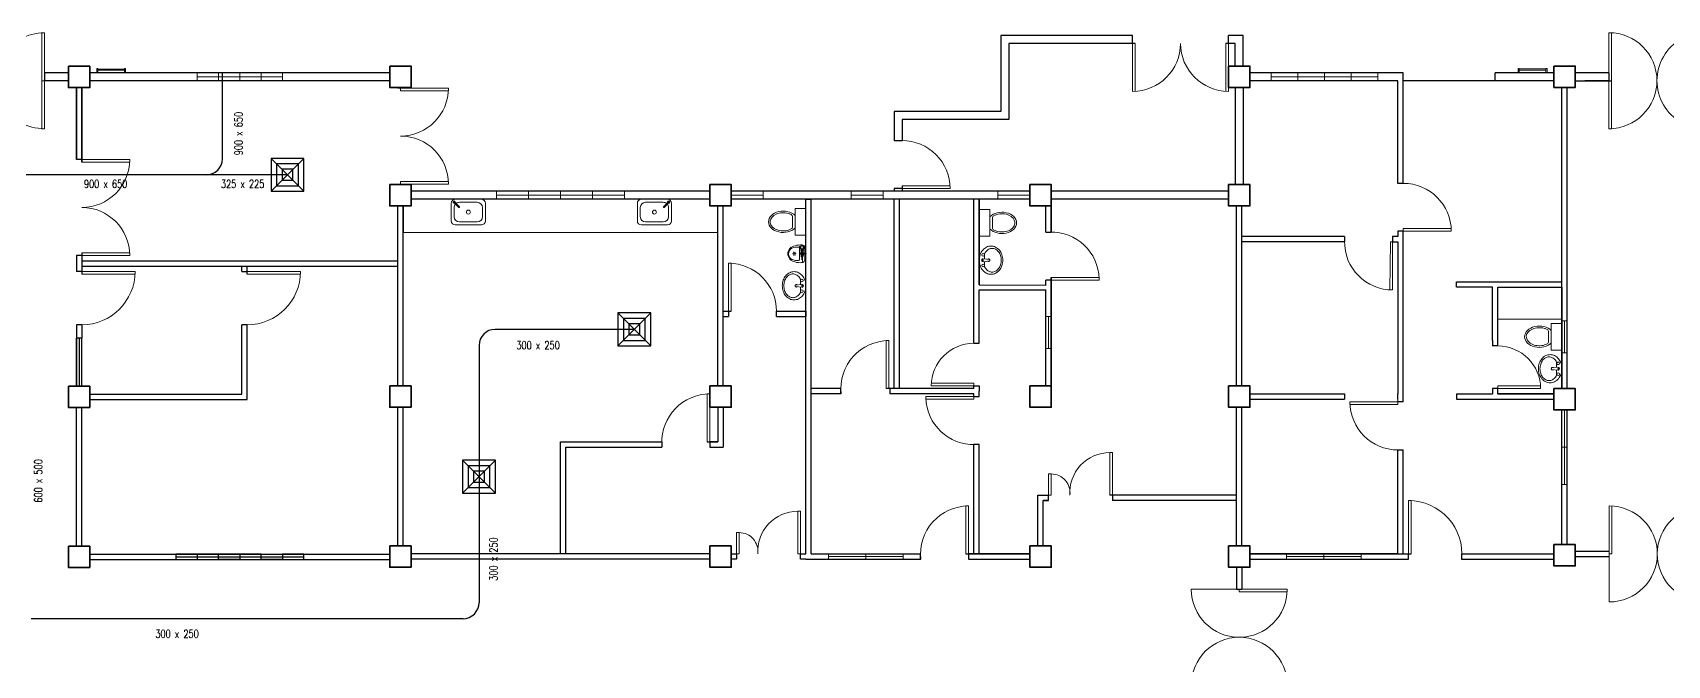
# Model space of a CAD drawing. Header units: millimetres. Extents: x 63005 to 126950, y 36019 to 74749.
# Drawn here: x 63200.86 to 63231.51, y 36346.35 to 36358.21 of the extents above; entities that cross this region are included whole.
import ezdxf

# ---------------------------------------------------------------- set-up
doc = ezdxf.new("R2010")
doc.units = ezdxf.units.MM
doc.header["$LTSCALE"] = 0.04
for name, color, linetype in [('ahu line', 150, 'Continuous'), ('diffuser', 7, 'Continuous'), ('ducting label', 7, 'Continuous')]:
    doc.layers.add(name, color=color, linetype=linetype)
doc.styles.add('Arch-Dim', font='simplex.shx', dxfattribs={"width": 0.75})

# ---------------------------------------------------------------- blocks, each defined once
blk = doc.blocks.new('AC-S-12')
at = {"layer": 'diffuser', "color": 30}
for p, q in [((-0.15, 0.15), (0.15, -0.15)), ((0.15, 0.15), (-0.15, -0.15)), ((-0.15, 0.15), (-0.15, -0.15)), ((0.15, 0.15), (-0.15, 0.15)), ((0.15, -0.15), (0.15, 0.15)), ((-0.1, 0.1), (-0.1, -0.1)), ((0.1, 0.1), (-0.1, 0.1)), ((-0.05, 0.05), (-0.05, -0.05)), ((0.05, 0.05), (-0.05, 0.05)), ((0.05, -0.05), (0.05, 0.05)), ((0.1, -0.1), (0.1, 0.1)), ((-0.1, -0.1), (0.1, -0.1)), ((-0.05, -0.05), (0.05, -0.05)), ((-0.15, -0.15), (0.15, -0.15))]:
    blk.add_line(p, q, dxfattribs=at)
for points in [[(-0.358, 0.358, 0, 0.0447, 0), (-0.295, 0.295, 0, 0, 0), (-0.15, 0.15, 0, 0, 0)], [(0.358, 0.358, 0, 0.0447, 0), (0.295, 0.295, 0, 0, 0), (0.15, 0.15, 0, 0, 0)], [(-0.358, -0.358, 0, 0.0447, 0), (-0.295, -0.295, 0, 0, 0), (-0.15, -0.15, 0, 0, 0)], [(0.358, -0.358, 0, 0.0447, 0), (0.295, -0.295, 0, 0, 0), (0.15, -0.15, 0, 0, 0)]]:
    blk.add_lwpolyline(points, format="xyseb", dxfattribs=at)
blk = doc.blocks.new('fcu')
at = {"layer": 'diffuser', "xscale": 2.052644456280903, "yscale": 2.052644456280903, "zscale": 2.052644456280903}
blk.add_blockref('AC-S-12', (0, 0), dxfattribs=at)

msp = doc.modelspace()

# ---------------------------------------------------------------- linework, layer by layer
at = {"color": 8, "lineweight": 13}
for p, q in [((63201.08, 36358.213), (63201.03, 36358.213)), ((63201.03, 36358.213), (63201.03, 36357.313)), ((63201.08, 36357.313), (63201.08, 36358.213)), ((63221.48, 36357.114), (63221.48, 36358.014)), ((63221.48, 36358.014), (63221.53, 36358.014)), ((63221.53, 36358.014), (63221.53, 36357.114)), ((63223.23, 36357.114), (63223.23, 36358.014)), ((63223.23, 36358.014), (63223.28, 36358.014)), ((63223.28, 36358.014), (63223.28, 36357.114)), ((63230.411, 36357.314), (63230.411, 36358.214)), ((63230.411, 36358.214), (63230.461, 36358.214)), ((63230.461, 36358.214), (63230.461, 36357.314)), ((63201.08, 36357.363), (63201.08, 36357.263)), ((63201.03, 36356.413), (63201.03, 36357.313)), ((63201.03, 36357.313), (63201.08, 36357.313)), ((63201.03, 36357.313), (63201.08, 36357.313)), ((63201.08, 36357.313), (63201.08, 36356.413)), ((63201.08, 36357.263), (63201.08, 36356.413)), ((63207.705, 36357.188), (63207.705, 36357.176)), ((63207.705, 36357.176), (63207.755, 36357.176)), ((63207.755, 36357.176), (63208.655, 36357.176)), ((63207.755, 36357.126), (63207.755, 36357.176)), ((63208.655, 36357.126), (63207.755, 36357.126)), ((63207.805, 36357.176), (63207.805, 36357.188)), ((63208.655, 36357.176), (63208.655, 36357.126)), ((63230.411, 36357.314), (63230.411, 36356.414)), ((63230.411, 36357.314), (63230.461, 36357.314)), ((63230.461, 36357.314), (63230.411, 36357.314)), ((63230.411, 36357.264), (63230.411, 36356.414)), ((63230.461, 36356.414), (63230.461, 36357.314)), ((63201.08, 36356.413), (63201.03, 36356.413)), ((63230.411, 36356.414), (63230.461, 36356.414)), ((63201.78, 36355.836), (63202.68, 36355.836)), ((63202.68, 36355.836), (63202.68, 36355.786)), ((63202.68, 36355.786), (63201.78, 36355.786)), ((63207.705, 36355.364), (63207.705, 36355.376)), ((63207.705, 36355.376), (63207.755, 36355.376)), ((63208.655, 36355.426), (63207.755, 36355.426)), ((63207.755, 36355.376), (63207.755, 36355.426)), ((63207.755, 36355.376), (63208.655, 36355.376)), ((63207.805, 36355.364), (63207.805, 36355.376)), ((63208.655, 36355.376), (63208.655, 36355.426)), ((63218.06, 36355.339), (63217.16, 36355.339)), ((63217.16, 36355.289), (63218.06, 36355.289)), ((63226.305, 36353.389), (63226.315, 36354.289)), ((63226.315, 36354.289), (63226.355, 36354.289)), ((63226.355, 36354.289), (63226.355, 36353.389)), ((63227.455, 36354.539), (63226.555, 36354.539)), ((63226.555, 36354.539), (63226.555, 36354.489)), ((63226.555, 36354.489), (63227.455, 36354.489)), ((63227.455, 36354.489), (63227.455, 36354.539)), ((63202.68, 36354.086), (63201.78, 36354.086)), ((63201.78, 36354.036), (63202.68, 36354.036)), ((63202.68, 36354.036), (63202.68, 36354.086)), ((63201.78, 36353.736), (63202.78, 36353.736)), ((63202.78, 36353.686), (63201.78, 36353.686)), ((63202.78, 36353.736), (63202.78, 36353.686)), ((63204.88, 36353.736), (63205.88, 36353.736)), ((63205.88, 36353.686), (63204.88, 36353.686)), ((63213.905, 36352.989), (63213.905, 36353.889)), ((63213.905, 36353.889), (63213.955, 36353.889)), ((63213.955, 36353.889), (63213.955, 36352.989)), ((63220.855, 36353.626), (63219.955, 36353.626)), ((63219.955, 36353.576), (63220.855, 36353.576)), ((63220.855, 36353.576), (63220.855, 36353.626)), ((63226.355, 36353.389), (63226.305, 36353.389)), ((63216.91, 36352.439), (63216.86, 36352.439)), ((63216.86, 36352.439), (63216.86, 36351.539)), ((63216.91, 36351.539), (63216.91, 36352.439)), ((63216.96, 36351.539), (63216.86, 36351.539)), ((63217.705, 36351.639), (63218.505, 36351.639)), ((63218.505, 36351.589), (63217.705, 36351.589)), ((63218.505, 36351.589), (63218.505, 36351.639)), ((63228.33, 36351.539), (63228.33, 36351.589)), ((63229.13, 36351.589), (63228.33, 36351.589)), ((63228.33, 36351.539), (63229.13, 36351.539)), ((63229.13, 36351.539), (63229.13, 36351.589)), ((63213.555, 36351.439), (63213.505, 36351.439)), ((63213.505, 36351.439), (63213.505, 36350.539)), ((63213.555, 36350.539), (63213.555, 36351.439)), ((63218.505, 36351.389), (63217.605, 36351.389)), ((63217.605, 36351.389), (63217.606, 36351.339)), ((63217.605, 36351.339), (63218.505, 36351.339)), ((63218.505, 36351.339), (63218.505, 36351.389)), ((63226.455, 36351.289), (63225.555, 36351.289)), ((63225.555, 36351.289), (63225.555, 36351.239)), ((63225.555, 36351.239), (63226.455, 36351.239)), ((63226.455, 36351.239), (63226.455, 36351.339)), ((63226.455, 36351.289), (63226.455, 36351.239)), ((63226.655, 36349.439), (63226.705, 36349.439)), ((63226.655, 36348.439), (63226.655, 36349.439)), ((63226.705, 36349.439), (63226.705, 36348.439)), ((63218.405, 36349.339), (63218.355, 36349.339)), ((63218.355, 36349.339), (63218.355, 36348.439)), ((63218.405, 36348.439), (63218.405, 36349.339)), ((63230.418, 36348.439), (63230.418, 36349.339)), ((63230.468, 36349.339), (63230.468, 36348.439)), ((63230.418, 36348.389), (63230.418, 36348.489)), ((63230.468, 36348.439), (63230.418, 36348.439)), ((63230.418, 36348.439), (63230.418, 36347.539)), ((63223.48, 36347.777), (63222.58, 36347.777)), ((63223.48, 36347.777), (63224.38, 36347.777)), ((63223.48, 36347.727), (63223.48, 36347.777)), ((63224.38, 36347.727), (63223.48, 36347.727)), ((63224.38, 36347.777), (63224.38, 36347.727))]:
    msp.add_line(p, q, dxfattribs=at)
at = {"color": 8, "lineweight": 25}
for p, q in [((63221.48, 36358.164), (63219.01, 36358.164)), ((63219.01, 36358.164), (63219.01, 36356.739)), ((63221.53, 36358.014), (63219.16, 36358.014)), ((63219.16, 36358.014), (63219.16, 36356.589)), ((63221.48, 36358.014), (63221.48, 36358.164)), ((63223.405, 36358.014), (63223.23, 36358.014)), ((63223.555, 36358.164), (63223.28, 36358.164)), ((63223.28, 36358.014), (63223.28, 36358.164)), ((63223.405, 36358.014), (63223.305, 36358.014)), ((63223.405, 36357.589), (63223.405, 36358.014)), ((63223.555, 36357.589), (63223.555, 36358.164)), ((63201.53, 36357.463), (63201.08, 36357.463)), ((63201.53, 36357.463), (63201.08, 36357.463)), ((63201.08, 36357.463), (63201.08, 36357.313)), ((63207.555, 36357.463), (63201.93, 36357.463)), ((63226.555, 36357.464), (63223.68, 36357.464)), ((63226.555, 36357.314), (63226.555, 36357.464)), ((63229.38, 36357.464), (63228.28, 36357.464)), ((63228.28, 36357.314), (63228.28, 36357.464)), ((63230.411, 36357.464), (63229.78, 36357.464)), ((63230.411, 36357.464), (63229.961, 36357.464)), ((63230.411, 36357.464), (63230.411, 36357.314)), ((63201.53, 36357.313), (63201.08, 36357.313)), ((63201.68, 36355.836), (63201.68, 36357.186)), ((63201.68, 36357.186), (63201.68, 36355.836)), ((63201.78, 36355.786), (63201.78, 36357.186)), ((63201.78, 36357.186), (63201.78, 36355.786)), ((63207.555, 36357.313), (63201.93, 36357.313)), ((63223.405, 36357.189), (63223.405, 36355.364)), ((63223.555, 36357.189), (63223.555, 36355.364)), ((63226.455, 36357.314), (63223.68, 36357.314)), ((63226.455, 36355.389), (63226.455, 36357.314)), ((63226.555, 36355.389), (63226.555, 36357.314)), ((63229.38, 36357.314), (63228.28, 36357.314)), ((63229.53, 36351.539), (63229.53, 36357.189)), ((63229.63, 36351.539), (63229.63, 36357.189)), ((63229.78, 36357.314), (63230.461, 36357.314)), ((63230.411, 36357.314), (63229.961, 36357.314)), ((63223.555, 36356.976), (63223.555, 36355.576)), ((63219.01, 36356.739), (63217.01, 36356.739)), ((63217.01, 36356.739), (63217.01, 36356.189)), ((63219.16, 36356.589), (63217.16, 36356.589)), ((63217.16, 36356.589), (63217.16, 36356.189)), ((63217.16, 36356.589), (63217.16, 36356.189)), ((63217.16, 36356.189), (63217.01, 36356.189)), ((63201.78, 36355.836), (63201.68, 36355.836)), ((63213.555, 36355.239), (63207.955, 36355.239)), ((63219.555, 36355.239), (63213.955, 36355.239)), ((63217.01, 36355.289), (63217.01, 36355.239)), ((63217.16, 36355.289), (63217.01, 36355.289)), ((63217.16, 36355.339), (63217.16, 36355.239)), ((63223.28, 36355.239), (63219.955, 36355.239)), ((63207.705, 36351.589), (63207.705, 36354.964)), ((63207.705, 36354.436), (63207.705, 36354.964)), ((63207.805, 36351.589), (63207.805, 36354.964)), ((63207.805, 36354.964), (63207.805, 36354.464)), ((63213.555, 36355.089), (63207.955, 36355.089)), ((63213.705, 36351.589), (63213.705, 36354.964)), ((63213.805, 36351.589), (63213.805, 36354.964)), ((63219.555, 36355.089), (63213.955, 36355.089)), ((63215.355, 36348.439), (63215.355, 36355.089)), ((63215.455, 36348.439), (63215.455, 36355.089)), ((63217.01, 36351.539), (63217.01, 36355.089)), ((63217.11, 36351.539), (63217.11, 36355.089)), ((63218.505, 36352.389), (63218.505, 36355.089)), ((63218.605, 36353.488), (63218.605, 36355.089)), ((63218.605, 36355.089), (63218.605, 36353.489)), ((63219.855, 36354.476), (63219.855, 36354.964)), ((63223.28, 36355.089), (63219.955, 36355.089)), ((63219.955, 36354.476), (63219.955, 36354.964)), ((63219.955, 36354.964), (63219.955, 36354.476)), ((63223.28, 36355.089), (63221.305, 36355.089)), ((63223.43, 36351.589), (63223.43, 36354.964)), ((63223.53, 36351.589), (63223.53, 36354.964)), ((63219.855, 36354.476), (63219.955, 36354.476)), ((63225.455, 36354.389), (63223.53, 36354.389)), ((63225.455, 36354.289), (63223.53, 36354.289)), ((63225.455, 36354.389), (63225.455, 36354.289)), ((63226.455, 36354.389), (63226.355, 36354.389)), ((63226.355, 36354.389), (63226.355, 36354.289)), ((63226.355, 36354.289), (63226.455, 36354.289)), ((63226.555, 36354.489), (63226.455, 36354.489)), ((63226.455, 36354.489), (63226.455, 36354.389)), ((63226.455, 36354.489), (63226.455, 36354.389)), ((63226.455, 36354.289), (63226.455, 36351.439)), ((63226.555, 36351.289), (63226.555, 36354.489)), ((63201.68, 36354.036), (63201.68, 36353.736)), ((63201.78, 36354.036), (63201.68, 36354.036)), ((63201.78, 36354.086), (63201.78, 36353.686)), ((63201.78, 36353.736), (63201.68, 36353.736)), ((63201.78, 36353.936), (63207.705, 36353.936)), ((63201.78, 36353.836), (63207.705, 36353.836)), ((63204.78, 36353.736), (63204.78, 36353.836)), ((63204.78, 36353.736), (63204.88, 36353.736)), ((63204.88, 36353.686), (63204.88, 36353.836)), ((63218.605, 36353.488), (63219.855, 36353.477)), ((63218.605, 36352.389), (63218.605, 36353.389)), ((63218.605, 36353.389), (63219.855, 36353.389)), ((63219.855, 36353.476), (63219.855, 36353.576)), ((63219.955, 36353.576), (63219.855, 36353.576)), ((63219.855, 36351.589), (63219.855, 36353.389)), ((63219.955, 36351.589), (63219.955, 36353.626)), ((63219.955, 36353.626), (63219.955, 36351.589)), ((63219.955, 36353.476), (63219.955, 36353.576)), ((63219.955, 36351.589), (63219.955, 36353.389)), ((63219.955, 36353.389), (63219.955, 36352.889)), ((63227.555, 36353.439), (63227.555, 36353.539)), ((63227.555, 36353.539), (63229.53, 36353.539)), ((63228.23, 36353.439), (63227.555, 36353.439)), ((63228.23, 36352.439), (63228.23, 36353.439)), ((63228.33, 36353.439), (63229.53, 36353.439)), ((63228.33, 36352.439), (63228.33, 36353.439)), ((63229.53, 36353.439), (63229.53, 36351.539)), ((63213.805, 36352.989), (63213.955, 36352.989)), ((63213.805, 36352.889), (63213.905, 36352.889)), ((63213.905, 36352.989), (63213.905, 36352.889)), ((63214.805, 36352.989), (63215.355, 36352.989)), ((63214.805, 36352.889), (63214.805, 36352.989)), ((63214.805, 36352.889), (63215.355, 36352.889)), ((63201.68, 36352.736), (63201.68, 36352.487)), ((63201.78, 36352.736), (63201.68, 36352.736)), ((63201.78, 36352.736), (63201.78, 36352.487)), ((63204.88, 36352.736), (63204.78, 36352.736)), ((63204.78, 36351.437), (63204.78, 36352.736)), ((63204.88, 36351.337), (63204.88, 36352.736)), ((63228.23, 36352.439), (63228.23, 36352.339)), ((63228.33, 36352.339), (63228.23, 36352.339)), ((63228.33, 36352.339), (63228.33, 36352.439)), ((63216.01, 36351.539), (63215.455, 36351.539)), ((63216.01, 36351.439), (63216.01, 36351.539)), ((63218.505, 36351.539), (63216.88, 36351.539)), ((63216.93, 36351.539), (63216.93, 36351.439)), ((63218.505, 36351.589), (63218.605, 36351.589)), ((63218.505, 36351.539), (63218.505, 36351.589)), ((63218.605, 36351.589), (63218.605, 36351.489)), ((63228.33, 36351.539), (63228.23, 36351.539)), ((63228.23, 36351.539), (63228.23, 36351.439)), ((63228.33, 36351.439), (63228.33, 36351.539)), ((63201.93, 36351.437), (63204.78, 36351.437)), ((63201.93, 36351.337), (63204.78, 36351.337)), ((63216.01, 36351.439), (63215.455, 36351.439)), ((63215.836, 36351.439), (63215.83, 36351.439)), ((63218.505, 36351.439), (63216.93, 36351.439)), ((63218.505, 36351.389), (63218.505, 36351.439)), ((63218.505, 36351.389), (63218.605, 36351.389)), ((63218.605, 36351.389), (63218.605, 36351.489)), ((63223.68, 36351.439), (63225.455, 36351.439)), ((63223.68, 36351.339), (63225.455, 36351.339)), ((63223.68, 36351.339), (63225.455, 36351.339)), ((63225.455, 36351.439), (63225.455, 36351.339)), ((63226.455, 36351.339), (63226.455, 36351.439)), ((63226.555, 36351.289), (63226.455, 36351.289)), ((63227.555, 36351.439), (63228.23, 36351.439)), ((63227.555, 36351.439), (63227.555, 36351.339)), ((63227.555, 36351.339), (63229.38, 36351.339)), ((63228.33, 36351.439), (63229.38, 36351.439)), ((63229.38, 36351.439), (63228.33, 36351.439)), ((63201.68, 36348.587), (63201.68, 36351.187)), ((63201.78, 36348.587), (63201.78, 36351.187)), ((63207.705, 36348.589), (63207.705, 36351.189)), ((63207.805, 36348.589), (63207.805, 36351.189)), ((63213.705, 36351.189), (63213.705, 36350.539)), ((63213.805, 36351.189), (63213.805, 36350.439)), ((63223.43, 36348.589), (63223.43, 36351.189)), ((63223.53, 36348.589), (63223.53, 36351.189)), ((63229.53, 36348.614), (63229.53, 36351.139)), ((63229.63, 36348.614), (63229.63, 36351.139)), ((63210.755, 36348.439), (63210.755, 36350.539)), ((63210.755, 36350.539), (63212.655, 36350.539)), ((63210.855, 36348.439), (63210.855, 36350.439)), ((63210.855, 36350.439), (63212.655, 36350.439)), ((63212.655, 36350.539), (63212.655, 36350.439)), ((63213.505, 36350.539), (63213.705, 36350.539)), ((63213.705, 36350.539), (63213.555, 36350.539)), ((63213.555, 36350.539), (63213.555, 36350.439)), ((63213.555, 36350.439), (63213.705, 36350.439)), ((63213.705, 36350.439), (63213.805, 36350.439)), ((63218.505, 36348.439), (63218.505, 36350.489)), ((63218.605, 36350.489), (63218.505, 36350.489)), ((63218.605, 36348.439), (63218.605, 36350.489)), ((63226.455, 36348.439), (63226.455, 36350.389)), ((63226.455, 36350.389), (63226.555, 36350.389)), ((63226.555, 36348.439), (63226.555, 36350.389)), ((63219.705, 36348.589), (63219.705, 36349.539)), ((63219.705, 36349.539), (63219.905, 36349.539)), ((63219.905, 36349.439), (63219.805, 36349.439)), ((63219.805, 36348.589), (63219.805, 36349.439)), ((63219.805, 36349.439), (63219.905, 36349.439)), ((63219.905, 36349.439), (63219.905, 36349.539)), ((63223.43, 36349.539), (63221.055, 36349.539)), ((63221.105, 36349.539), (63221.105, 36349.439)), ((63223.43, 36349.439), (63221.105, 36349.439)), ((63229.78, 36348.489), (63230.418, 36348.489)), ((63201.93, 36348.437), (63207.555, 36348.437)), ((63201.93, 36348.337), (63207.555, 36348.337)), ((63213.555, 36348.439), (63207.955, 36348.439)), ((63213.555, 36348.339), (63207.955, 36348.339)), ((63213.955, 36348.439), (63214.055, 36348.439)), ((63214.055, 36348.339), (63213.955, 36348.339)), ((63214.055, 36348.439), (63214.055, 36348.339)), ((63215.255, 36348.439), (63215.355, 36348.439)), ((63215.255, 36348.339), (63215.255, 36348.439)), ((63215.355, 36348.339), (63215.255, 36348.339)), ((63215.355, 36348.339), (63217.51, 36348.339)), ((63215.455, 36348.439), (63217.505, 36348.439)), ((63217.505, 36348.339), (63217.505, 36348.439)), ((63218.355, 36348.439), (63219.555, 36348.439)), ((63218.505, 36348.439), (63218.405, 36348.439)), ((63218.405, 36348.439), (63218.405, 36348.339)), ((63218.405, 36348.339), (63219.555, 36348.339)), ((63219.555, 36348.439), (63218.455, 36348.439)), ((63223.43, 36348.189), (63223.43, 36347.777)), ((63223.53, 36348.189), (63223.53, 36347.777)), ((63223.68, 36348.439), (63226.705, 36348.439)), ((63226.455, 36348.439), (63223.68, 36348.439)), ((63223.68, 36348.339), (63226.655, 36348.339)), ((63223.68, 36348.339), (63226.655, 36348.339)), ((63226.655, 36348.339), (63226.655, 36348.439)), ((63227.65, 36348.339), (63229.38, 36348.339)), ((63227.655, 36348.439), (63229.38, 36348.439)), ((63227.655, 36348.339), (63227.655, 36348.439)), ((63229.78, 36348.389), (63230.418, 36348.389)), ((63223.43, 36347.777), (63223.53, 36347.777))]:
    msp.add_line(p, q, dxfattribs=at)
at = {"color": 8, "lineweight": 9}
for p, q in [((63202.08, 36357.541), (63202.06, 36357.541)), ((63202.06, 36357.541), (63202.06, 36357.461)), ((63202.08, 36357.461), (63202.08, 36357.541)), ((63202.33, 36357.531), (63202.08, 36357.531)), ((63202.33, 36357.511), (63202.08, 36357.511)), ((63202.33, 36357.531), (63202.58, 36357.531)), ((63202.33, 36357.511), (63202.58, 36357.511)), ((63202.58, 36357.461), (63202.58, 36357.541)), ((63202.58, 36357.541), (63202.6, 36357.541)), ((63202.6, 36357.541), (63202.6, 36357.461)), ((63204.743, 36357.463), (63203.943, 36357.463)), ((63203.943, 36357.463), (63203.943, 36357.313)), ((63205.543, 36357.388), (63203.943, 36357.388)), ((63204.343, 36357.463), (63204.343, 36357.313)), ((63204.743, 36357.463), (63205.543, 36357.463)), ((63204.743, 36357.463), (63204.743, 36357.313)), ((63205.143, 36357.463), (63205.143, 36357.313)), ((63205.543, 36357.463), (63205.543, 36357.313)), ((63224.08, 36357.464), (63224.08, 36357.314)), ((63224.08, 36357.389), (63226.08, 36357.389)), ((63224.58, 36357.314), (63224.58, 36357.464)), ((63225.08, 36357.314), (63225.08, 36357.464)), ((63225.58, 36357.314), (63225.58, 36357.464)), ((63226.08, 36357.314), (63226.08, 36357.464)), ((63228.73, 36357.544), (63228.71, 36357.544)), ((63228.71, 36357.544), (63228.71, 36357.464)), ((63228.73, 36357.464), (63228.73, 36357.544)), ((63228.98, 36357.534), (63228.73, 36357.534)), ((63228.98, 36357.514), (63228.73, 36357.514)), ((63228.98, 36357.534), (63229.23, 36357.534)), ((63228.98, 36357.514), (63229.23, 36357.514)), ((63229.23, 36357.464), (63229.23, 36357.544)), ((63229.23, 36357.544), (63229.25, 36357.544)), ((63229.25, 36357.544), (63229.25, 36357.464)), ((63224.08, 36357.314), (63226.08, 36357.314)), ((63224.08, 36357.314), (63225.08, 36357.314)), ((63225.08, 36357.314), (63226.08, 36357.314)), ((63210.755, 36355.239), (63209.555, 36355.239)), ((63209.555, 36355.239), (63209.555, 36355.089)), ((63210.155, 36355.239), (63210.155, 36355.089)), ((63210.755, 36355.239), (63211.955, 36355.239)), ((63210.755, 36355.239), (63210.755, 36355.089)), ((63211.355, 36355.239), (63211.355, 36355.089)), ((63211.955, 36355.239), (63211.955, 36355.089)), ((63213.955, 36355.239), (63214.555, 36355.239)), ((63214.555, 36355.239), (63214.555, 36355.089)), ((63216.205, 36355.089), (63216.205, 36355.239)), ((63216.805, 36355.239), (63216.805, 36355.089)), ((63219.555, 36355.239), (63218.955, 36355.239)), ((63218.955, 36355.239), (63218.955, 36355.089)), ((63209.555, 36355.164), (63211.955, 36355.164)), ((63214.555, 36355.164), (63213.955, 36355.164)), ((63215.355, 36354.918), (63215.155, 36354.918)), ((63215.155, 36354.918), (63215.155, 36354.418)), ((63215.355, 36354.418), (63215.355, 36354.918)), ((63216.805, 36355.164), (63216.205, 36355.164)), ((63216.805, 36355.089), (63216.205, 36355.089)), ((63218.955, 36355.164), (63219.555, 36355.164)), ((63215.105, 36354.758), (63215.105, 36354.577)), ((63218.605, 36354.898), (63218.805, 36354.898)), ((63218.605, 36354.398), (63218.605, 36354.898)), ((63218.805, 36354.898), (63218.805, 36354.398)), ((63218.855, 36354.739), (63218.855, 36354.558)), ((63207.805, 36354.464), (63213.705, 36354.464)), ((63215.155, 36354.418), (63215.355, 36354.418)), ((63218.805, 36354.398), (63218.605, 36354.398)), ((63215.243, 36354.204), (63215.241, 36354.204)), ((63215.243, 36354.173), (63215.241, 36354.173)), ((63215.243, 36354.171), (63215.243, 36354.207)), ((63215.251, 36354.204), (63215.243, 36354.204)), ((63215.251, 36354.195), (63215.243, 36354.195)), ((63215.251, 36354.183), (63215.243, 36354.183)), ((63215.251, 36354.174), (63215.243, 36354.174)), ((63215.26, 36354.21), (63215.246, 36354.21)), ((63215.26, 36354.168), (63215.246, 36354.168)), ((63215.251, 36354.204), (63215.251, 36354.21)), ((63215.251, 36354.183), (63215.251, 36354.195)), ((63215.251, 36354.168), (63215.251, 36354.174)), ((63215.26, 36354.168), (63215.26, 36354.21)), ((63215.26, 36354.146), (63215.26, 36354.134)), ((63215.26, 36354.078), (63215.26, 36354.057)), ((63215.264, 36354.162), (63215.264, 36354.212)), ((63215.265, 36354.161), (63215.264, 36354.162)), ((63215.282, 36354.095), (63215.264, 36354.084)), ((63215.264, 36354.051), (63215.282, 36354.04)), ((63215.265, 36354.161), (63215.305, 36354.161)), ((63215.265, 36354.161), (63215.265, 36354.147)), ((63215.306, 36354.119), (63215.265, 36354.119)), ((63215.265, 36354.119), (63215.265, 36354.086)), ((63215.306, 36354.116), (63215.265, 36354.116)), ((63215.305, 36354.147), (63215.266, 36354.147)), ((63215.305, 36354.132), (63215.266, 36354.132)), ((63215.267, 36354.036), (63215.267, 36354.025)), ((63215.268, 36354.132), (63215.268, 36354.119)), ((63215.269, 36354.045), (63215.269, 36354.043)), ((63215.27, 36354.043), (63215.27, 36354.04)), ((63215.272, 36354.039), (63215.27, 36354.04)), ((63215.27, 36354.023), (63215.27, 36354.013)), ((63215.3, 36354.013), (63215.27, 36354.013)), ((63215.27, 36354.013), (63215.272, 36354.009)), ((63215.271, 36354.146), (63215.271, 36354.134)), ((63215.274, 36354.146), (63215.271, 36354.146)), ((63215.274, 36354.134), (63215.271, 36354.134)), ((63215.3, 36354.037), (63215.271, 36354.037)), ((63215.3, 36354.023), (63215.271, 36354.023)), ((63215.299, 36354.009), (63215.272, 36354.009)), ((63215.274, 36354.146), (63215.274, 36354.134)), ((63215.275, 36354.036), (63215.275, 36354.025)), ((63215.277, 36354.036), (63215.275, 36354.036)), ((63215.277, 36354.025), (63215.275, 36354.025)), ((63215.277, 36354.036), (63215.277, 36354.025)), ((63215.28, 36354.005), (63215.277, 36353.956)), ((63215.29, 36354.005), (63215.28, 36354.005)), ((63215.307, 36354.084), (63215.289, 36354.095)), ((63215.289, 36354.04), (63215.307, 36354.051)), ((63215.29, 36354.005), (63215.293, 36353.956)), ((63215.294, 36354.036), (63215.294, 36354.025)), ((63215.296, 36354.036), (63215.294, 36354.036)), ((63215.296, 36354.025), (63215.294, 36354.025)), ((63215.294, 36354.009), (63215.294, 36353.936)), ((63215.296, 36354.146), (63215.296, 36354.134)), ((63215.299, 36354.146), (63215.296, 36354.146)), ((63215.299, 36354.134), (63215.296, 36354.134)), ((63215.296, 36354.036), (63215.296, 36354.025)), ((63215.299, 36354.146), (63215.299, 36354.134)), ((63215.3, 36354.04), (63215.299, 36354.04)), ((63215.299, 36354.009), (63215.3, 36354.013)), ((63215.3, 36354.043), (63215.3, 36354.04)), ((63215.3, 36354.023), (63215.3, 36354.013)), ((63215.301, 36354.045), (63215.301, 36354.043)), ((63215.302, 36354.132), (63215.302, 36354.119)), ((63215.304, 36354.036), (63215.304, 36354.025)), ((63215.305, 36354.161), (63215.306, 36354.162)), ((63215.305, 36354.161), (63215.305, 36354.147)), ((63215.306, 36354.162), (63215.306, 36354.212)), ((63215.306, 36354.119), (63215.306, 36354.086)), ((63215.325, 36354.21), (63215.308, 36354.21)), ((63215.325, 36354.168), (63215.308, 36354.168)), ((63215.31, 36354.146), (63215.31, 36354.134)), ((63215.311, 36354.057), (63215.311, 36354.078)), ((63215.315, 36354.201), (63215.315, 36354.21)), ((63215.325, 36354.201), (63215.315, 36354.201)), ((63215.315, 36354.179), (63215.315, 36354.199)), ((63215.325, 36354.199), (63215.315, 36354.199)), ((63215.325, 36354.179), (63215.315, 36354.179)), ((63215.315, 36354.168), (63215.315, 36354.177)), ((63215.325, 36354.177), (63215.315, 36354.177)), ((63215.325, 36354.199), (63215.325, 36354.201)), ((63215.325, 36354.177), (63215.325, 36354.179)), ((63215.327, 36354.172), (63215.327, 36354.205)), ((63215.34, 36354.204), (63215.327, 36354.204)), ((63215.34, 36354.173), (63215.327, 36354.173)), ((63215.351, 36354.224), (63215.343, 36354.222)), ((63215.351, 36354.154), (63215.343, 36354.156)), ((63215.351, 36354.154), (63215.351, 36354.224)), ((63215.355, 36354.224), (63215.351, 36354.224)), ((63215.355, 36354.154), (63215.351, 36354.154)), ((63215.355, 36354.154), (63215.355, 36354.224)), ((63218.707, 36353.972), (63218.707, 36354.075)), ((63218.803, 36353.962), (63218.681, 36353.976)), ((63218.803, 36353.933), (63218.681, 36353.92)), ((63215.158, 36353.482), (63215.279, 36353.495)), ((63215.158, 36353.453), (63215.279, 36353.44)), ((63215.253, 36353.492), (63215.253, 36353.594)), ((63219.955, 36352.889), (63219.855, 36352.889)), ((63219.855, 36352.889), (63219.855, 36352.289)), ((63219.905, 36352.889), (63219.905, 36352.289)), ((63229.53, 36352.839), (63228.33, 36352.839)), ((63229.53, 36352.763), (63229.33, 36352.763)), ((63229.33, 36352.763), (63229.33, 36352.263)), ((63229.53, 36352.513), (63229.53, 36352.813)), ((63229.53, 36352.813), (63229.63, 36352.813)), ((63229.53, 36352.263), (63229.53, 36352.763)), ((63229.58, 36352.813), (63229.58, 36352.213)), ((63229.63, 36352.813), (63229.63, 36352.213)), ((63229.28, 36352.603), (63229.28, 36352.422)), ((63219.855, 36352.289), (63219.955, 36352.289)), ((63229.33, 36352.263), (63229.53, 36352.263)), ((63229.63, 36352.213), (63229.53, 36352.213)), ((63229.333, 36351.927), (63229.454, 36351.941)), ((63229.333, 36351.898), (63229.454, 36351.885)), ((63229.53, 36350.439), (63229.53, 36351.139)), ((63229.53, 36351.139), (63229.63, 36351.139)), ((63229.58, 36351.139), (63229.58, 36349.739)), ((63229.63, 36351.139), (63229.63, 36349.739)), ((63229.53, 36350.439), (63229.63, 36350.439)), ((63229.63, 36349.739), (63229.53, 36349.739)), ((63215.78, 36348.339), (63215.78, 36348.439)), ((63217.18, 36348.389), (63215.78, 36348.389)), ((63217.18, 36348.339), (63215.78, 36348.339)), ((63216.48, 36348.439), (63217.18, 36348.439)), ((63216.48, 36348.439), (63216.48, 36348.339)), ((63217.18, 36348.439), (63217.18, 36348.339)), ((63224.368, 36348.339), (63224.368, 36348.439)), ((63225.768, 36348.389), (63224.368, 36348.389)), ((63225.768, 36348.339), (63224.368, 36348.339)), ((63225.068, 36348.439), (63225.768, 36348.439)), ((63225.068, 36348.439), (63225.068, 36348.339)), ((63225.768, 36348.439), (63225.768, 36348.339))]:
    msp.add_line(p, q, dxfattribs=at)
at = {"color": 8, "lineweight": -2}
for p, q in [((63229.38, 36357.314), (63226.555, 36357.314)), ((63218.955, 36355.239), (63216.805, 36355.239)), ((63226.555, 36355.389), (63226.455, 36355.389)), ((63215.355, 36355.089), (63215.455, 36355.089)), ((63223.53, 36354.289), (63223.53, 36354.389)), ((63215.355, 36352.989), (63215.355, 36352.889)), ((63201.68, 36351.587), (63201.68, 36352.487)), ((63201.68, 36352.487), (63201.68, 36351.587)), ((63201.78, 36352.487), (63201.68, 36352.487)), ((63201.73, 36352.487), (63201.73, 36351.587)), ((63201.78, 36351.587), (63201.78, 36352.487)), ((63201.78, 36351.587), (63201.78, 36352.487)), ((63218.505, 36352.389), (63218.605, 36352.389)), ((63204.78, 36351.337), (63204.88, 36351.337)), ((63204.743, 36348.437), (63203.543, 36348.437)), ((63203.543, 36348.437), (63203.543, 36348.337)), ((63203.543, 36348.387), (63205.943, 36348.387)), ((63203.543, 36348.337), (63205.943, 36348.337)), ((63204.343, 36348.437), (63203.943, 36348.437)), ((63203.943, 36348.437), (63203.943, 36348.337)), ((63204.343, 36348.337), (63204.343, 36348.437)), ((63204.743, 36348.337), (63204.343, 36348.337)), ((63205.143, 36348.437), (63204.743, 36348.437)), ((63204.743, 36348.437), (63204.743, 36348.337)), ((63205.143, 36348.337), (63205.143, 36348.437)), ((63205.543, 36348.337), (63205.143, 36348.337)), ((63205.943, 36348.437), (63205.543, 36348.437)), ((63205.543, 36348.437), (63205.543, 36348.337)), ((63205.943, 36348.337), (63205.943, 36348.437)), ((63217.51, 36348.339), (63217.505, 36348.339))]:
    msp.add_line(p, q, dxfattribs=at)
at = {"color": 8}
msp.add_line((63217.16, 36355.339), (63217.16, 36355.239), dxfattribs=at)
at = {"color": 8, "lineweight": 9, "ltscale": 0.4}
for p, q in [((63208.708, 36355.014), (63208.708, 36354.684)), ((63208.755, 36355.03), (63208.847, 36354.938)), ((63208.763, 36354.934), (63208.763, 36354.764)), ((63208.768, 36355.042), (63208.859, 36354.951)), ((63209.273, 36355.089), (63208.783, 36355.089)), ((63209.193, 36355.034), (63208.863, 36355.034)), ((63209.293, 36354.764), (63209.293, 36354.934)), ((63209.348, 36354.684), (63209.348, 36355.014)), ((63212.196, 36354.684), (63212.196, 36355.014)), ((63212.251, 36354.764), (63212.251, 36354.934)), ((63212.271, 36355.089), (63212.761, 36355.089)), ((63212.351, 36355.034), (63212.681, 36355.034)), ((63212.777, 36355.042), (63212.685, 36354.951)), ((63212.789, 36355.03), (63212.698, 36354.938)), ((63212.781, 36354.934), (63212.781, 36354.764)), ((63212.836, 36355.014), (63212.836, 36354.684)), ((63208.783, 36354.609), (63209.273, 36354.609)), ((63208.863, 36354.664), (63209.193, 36354.664)), ((63212.761, 36354.609), (63212.271, 36354.609)), ((63212.681, 36354.664), (63212.351, 36354.664))]:
    msp.add_line(p, q, dxfattribs=at)
at = {"color": 8, "lineweight": 35}
for points in [[(63201.53, 36357.586), (63201.93, 36357.586), (63201.93, 36357.186), (63201.53, 36357.186)], [(63207.555, 36357.588), (63207.955, 36357.588), (63207.955, 36357.188), (63207.555, 36357.188)], [(63223.28, 36357.589), (63223.68, 36357.589), (63223.68, 36357.189), (63223.28, 36357.189)], [(63229.38, 36357.589), (63229.78, 36357.589), (63229.78, 36357.189), (63229.38, 36357.189)], [(63207.555, 36355.364), (63207.955, 36355.364), (63207.955, 36354.964), (63207.555, 36354.964)], [(63213.555, 36355.364), (63213.955, 36355.364), (63213.955, 36354.964), (63213.555, 36354.964)], [(63219.555, 36355.364), (63219.955, 36355.364), (63219.955, 36354.964), (63219.555, 36354.964)], [(63223.28, 36355.364), (63223.68, 36355.364), (63223.68, 36354.964), (63223.28, 36354.964)], [(63201.53, 36351.587), (63201.93, 36351.587), (63201.93, 36351.187), (63201.53, 36351.187)], [(63207.555, 36351.589), (63207.955, 36351.589), (63207.955, 36351.189), (63207.555, 36351.189)], [(63213.555, 36351.589), (63213.955, 36351.589), (63213.955, 36351.189), (63213.555, 36351.189)], [(63219.555, 36351.589), (63219.955, 36351.589), (63219.955, 36351.189), (63219.555, 36351.189)], [(63223.28, 36351.589), (63223.68, 36351.589), (63223.68, 36351.189), (63223.28, 36351.189)], [(63229.38, 36351.539), (63229.78, 36351.539), (63229.78, 36351.139), (63229.38, 36351.139)], [(63201.53, 36348.587), (63201.93, 36348.587), (63201.93, 36348.187), (63201.53, 36348.187)], [(63207.555, 36348.589), (63207.955, 36348.589), (63207.955, 36348.189), (63207.555, 36348.189)], [(63213.555, 36348.589), (63213.955, 36348.589), (63213.955, 36348.189), (63213.555, 36348.189)], [(63219.555, 36348.589), (63219.955, 36348.589), (63219.955, 36348.189), (63219.555, 36348.189)], [(63223.28, 36348.589), (63223.68, 36348.589), (63223.68, 36348.189), (63223.28, 36348.189)], [(63229.38, 36348.614), (63229.78, 36348.614), (63229.78, 36348.214), (63229.38, 36348.214)]]:
    msp.add_lwpolyline(points, close=True, dxfattribs=at)
at = {"color": 8, "lineweight": 9}
for points in [[(63203.943, 36357.463), (63205.543, 36357.463), (63205.543, 36357.313), (63203.943, 36357.313)], [(63224.08, 36357.464), (63226.08, 36357.464), (63226.08, 36357.314), (63224.08, 36357.314)], [(63209.555, 36355.239), (63211.955, 36355.239), (63211.955, 36355.089), (63209.555, 36355.089)], [(63213.955, 36355.239), (63214.555, 36355.239), (63214.555, 36355.089), (63213.955, 36355.089)], [(63216.205, 36355.239), (63216.805, 36355.239), (63216.805, 36355.089), (63216.205, 36355.089)], [(63218.955, 36355.239), (63219.555, 36355.239), (63219.555, 36355.089), (63218.955, 36355.089)], [(63218.955, 36355.239), (63219.555, 36355.239), (63219.555, 36355.089), (63218.955, 36355.089)], [(63219.855, 36352.889), (63219.955, 36352.889), (63219.955, 36352.289), (63219.855, 36352.289)], [(63229.53, 36352.813), (63229.63, 36352.813), (63229.63, 36352.213), (63229.53, 36352.213)], [(63229.53, 36351.139), (63229.63, 36351.139), (63229.63, 36349.739), (63229.53, 36349.739)], [(63203.543, 36348.437), (63205.943, 36348.437), (63205.943, 36348.337), (63203.543, 36348.337)], [(63215.78, 36348.439), (63217.18, 36348.439), (63217.18, 36348.389), (63215.78, 36348.389)], [(63224.368, 36348.439), (63225.768, 36348.439), (63225.768, 36348.339), (63224.368, 36348.339)]]:
    msp.add_lwpolyline(points, close=True, dxfattribs=at)
for points in [[(63215.338, 36353.964, -0.232594), (63215.314, 36353.913, -0.150533), (63215.287, 36353.902, -0.085973), (63215.148, 36353.915, -0.343308), (63215.015, 36354.068, -0.343308), (63215.148, 36354.22, -0.085973), (63215.287, 36354.233, -0.150533), (63215.314, 36354.222, -0.09464), (63215.33, 36354.204)], [(63215.338, 36354.173, -0.007835), (63215.338, 36354.171), (63215.338, 36353.964, -0.232594)], [(63218.847, 36354.17, -0.124838), (63218.91, 36354.155, -0.105788), (63218.968, 36354.105, -0.086697), (63219.004, 36354.036, -0.076776), (63219.017, 36353.948, -0.076776), (63219.004, 36353.86, -0.086697), (63218.968, 36353.791, -0.105788), (63218.91, 36353.741, -0.124838), (63218.847, 36353.725, -0.124838), (63218.785, 36353.741, -0.105788), (63218.727, 36353.791, -0.040067), (63218.707, 36353.821), (63218.707, 36353.924, -0.040067)], [(63215.113, 36353.69, 0.124838), (63215.051, 36353.674, 0.105788), (63214.993, 36353.625, 0.086697), (63214.957, 36353.555, 0.076776), (63214.943, 36353.468, 0.076776), (63214.957, 36353.38, 0.086697), (63214.993, 36353.31, 0.105788), (63215.051, 36353.261, 0.124838), (63215.113, 36353.245, 0.124838), (63215.176, 36353.261, 0.105788), (63215.234, 36353.31, 0.040067), (63215.253, 36353.341), (63215.253, 36353.443, 0.040067)], [(63229.288, 36351.69, -0.124838), (63229.226, 36351.706, -0.105788), (63229.168, 36351.755, -0.086697), (63229.132, 36351.825, -0.076776), (63229.118, 36351.913, -0.076776), (63229.132, 36352, -0.086697), (63229.168, 36352.07, -0.105788), (63229.226, 36352.119, -0.124838), (63229.288, 36352.135, -0.124838), (63229.351, 36352.119, -0.105788), (63229.409, 36352.07, -0.040067), (63229.428, 36352.039), (63229.428, 36351.937, -0.040067)], [(63229.428, 36351.888), (63229.428, 36351.786, -0.040067), (63229.409, 36351.755, -0.105788), (63229.351, 36351.706, -0.124838), (63229.288, 36351.69, -0.124838)]]:
    msp.add_lwpolyline(points, format="xyb", dxfattribs=at)
for points in [[(63215.092, 36354.173, -0.107696), (63215.22, 36354.194, -0.398633), (63215.234, 36354.179), (63215.234, 36354.068), (63215.234, 36353.956, -0.398633), (63215.22, 36353.941, -0.107696), (63215.092, 36353.962, -0.267529), (63215.028, 36354.068, -0.267529)], [(63218.826, 36354.213, -0.11576), (63218.909, 36354.194, -0.104047), (63218.983, 36354.135, -0.090875), (63219.03, 36354.051, -0.083344), (63219.047, 36353.948, -0.083344), (63219.03, 36353.845, -0.090875), (63218.983, 36353.761, -0.104047), (63218.909, 36353.702, -0.11576), (63218.826, 36353.683, -0.11576), (63218.744, 36353.702, -0.104047), (63218.67, 36353.761, -0.090875), (63218.623, 36353.845, -0.083344), (63218.605, 36353.948, -0.083344), (63218.623, 36354.051, -0.090875), (63218.67, 36354.135, -0.104047), (63218.744, 36354.194, -0.11576)], [(63215.134, 36353.733, 0.11576), (63215.052, 36353.713, 0.104047), (63214.978, 36353.655, 0.090875), (63214.931, 36353.571, 0.083344), (63214.913, 36353.468, 0.083344), (63214.931, 36353.364, 0.090875), (63214.978, 36353.28, 0.104047), (63215.052, 36353.222, 0.11576), (63215.134, 36353.203, 0.11576), (63215.217, 36353.222, 0.104047), (63215.291, 36353.28, 0.090875), (63215.338, 36353.364, 0.083344), (63215.355, 36353.468, 0.083344), (63215.338, 36353.571, 0.090875), (63215.291, 36353.655, 0.104047), (63215.217, 36353.713, 0.11576)]]:
    msp.add_lwpolyline(points, format="xyb", close=True, dxfattribs=at)
for points in [[(63215.27, 36354.038), (63215.3, 36354.039)], [(63215.272, 36354.039), (63215.27, 36354.038), (63215.272, 36354.037)], [(63215.299, 36354.04), (63215.3, 36354.039), (63215.299, 36354.038)], [(63215.3, 36354.037), (63215.3, 36354.037), (63215.299, 36354.038)], [(63215.34, 36354.171), (63215.338, 36354.171)], [(63215.338, 36353.964), (63215.355, 36353.964), (63215.355, 36354.154)]]:
    msp.add_lwpolyline(points, dxfattribs=at)
at = {"color": 8, "lineweight": 13, "ltscale": 0.03}
for points in [[(63221.055, 36349.539), (63221.105, 36349.539), (63221.105, 36350.339), (63221.055, 36350.339)], [(63219.905, 36349.539), (63219.955, 36349.539), (63219.955, 36349.939), (63219.905, 36349.939)], [(63215.205, 36348.439), (63215.255, 36348.439), (63215.255, 36349.239), (63215.205, 36349.239)], [(63214.055, 36348.439), (63214.105, 36348.439), (63214.105, 36348.839), (63214.055, 36348.839)]]:
    msp.add_lwpolyline(points, close=True, dxfattribs=at)
at = {"color": 8, "lineweight": 9, "ltscale": 0.4}
for centre in [(63209.028, 36354.849), (63212.516, 36354.849)]:
    msp.add_circle(centre, 0.0375, dxfattribs=at)
at = {"color": 8, "lineweight": 9}
for centre, radius in [((63215.116, 36354.068), 0.004), ((63215.128, 36354.093), 0.004), ((63215.128, 36354.043), 0.004), ((63215.141, 36354.068), 0.004), ((63215.153, 36354.093), 0.004), ((63215.153, 36354.043), 0.004), ((63215.166, 36354.068), 0.004), ((63215.285, 36354.068), 0.0125), ((63218.678, 36354.05), 0.0255), ((63218.678, 36353.846), 0.0255), ((63218.672, 36353.948), 0.0095), ((63215.282, 36353.569), 0.0255), ((63215.282, 36353.366), 0.0255), ((63215.289, 36353.468), 0.0095), ((63229.457, 36352.014), 0.0255), ((63229.457, 36351.811), 0.0255), ((63229.464, 36351.913), 0.0095)]:
    msp.add_circle(centre, radius, dxfattribs=at)
at = {"color": 8, "lineweight": 13}
for centre, radius, start, end in [((63201.08, 36357.313), 0.9, 90, 270.0009), ((63221.48, 36358.014), 0.9, 270, 0), ((63223.28, 36358.014), 0.9, 180, 270), ((63230.411, 36357.314), 0.9, 270.0079, 90), ((63232.211, 36357.314), 0.9, 90, 270.0009), ((63207.755, 36357.176), 0.9, 270, 0), ((63230.411, 36357.314), 0.9, 270, 0), ((63207.755, 36355.376), 0.9, 0, 90), ((63217.161, 36355.29), 0.9, 359.9636, 90.0139), ((63201.78, 36355.836), 0.9, 270, 0), ((63226.555, 36354.489), 0.9, 0, 90), ((63201.78, 36354.036), 0.9, 0, 90), ((63219.955, 36353.576), 0.9, 1.5911, 91.5911), ((63226.355, 36354.289), 0.9, 178.9827, 270), ((63201.78, 36353.736), 1, 270, 0), ((63204.88, 36353.736), 1, 270, 0), ((63213.905, 36352.989), 0.9, 0, 90), ((63216.91, 36351.539), 0.9, 90, 186.3794), ((63218.505, 36351.589), 0.8, 90, 180), ((63228.33, 36351.539), 0.8, 0, 90), ((63229.405, 36351.913), 0.317, 160.9431, 180), ((63229.405, 36351.913), 0.317, 180, 199.0569), ((63229.358, 36351.929), 0.267, 140.1732, 160.9431), ((63229.358, 36351.897), 0.267, 199.0569, 219.8268), ((63213.555, 36350.539), 0.9, 90, 181.5911), ((63218.505, 36351.389), 0.9, 181.5911, 271.5911), ((63226.455, 36351.289), 0.9, 180, 270), ((63226.655, 36348.439), 1, 354.2608, 90), ((63218.405, 36348.439), 0.9, 90, 186.3794), ((63230.418, 36348.439), 0.9, 270, 90), ((63232.218, 36348.439), 0.9, 90, 270), ((63223.48, 36347.777), 0.9, 180, 0), ((63223.48, 36345.977), 0.9, 0, 180)]:
    msp.add_arc(centre, radius, start, end, dxfattribs=at)
at = {"color": 8, "lineweight": 9, "ltscale": 0.4}
for centre, radius, start, end in [((63208.783, 36355.014), 0.075, 90, 180), ((63208.762, 36355.036), 0.0217, 338.7565, 291.2435), ((63208.762, 36355.036), 0.0145, 352.0499, 277.9501), ((63208.762, 36355.036), 0.00874, 45, 225), ((63208.863, 36354.934), 0.1, 140.0132, 180), ((63208.863, 36354.934), 0.1, 90, 129.9868), ((63208.853, 36354.945), 0.00874, 225, 45), ((63209.193, 36354.934), 0.1, 0, 90), ((63209.273, 36355.014), 0.075, 0, 90), ((63212.271, 36355.014), 0.075, 90, 180), ((63212.351, 36354.934), 0.1, 90, 180), ((63212.681, 36354.934), 0.1, 50.0132, 90), ((63212.692, 36354.945), 0.00874, 135, 315), ((63212.681, 36354.934), 0.1, 0, 39.9868), ((63212.761, 36355.014), 0.075, 0, 90), ((63212.783, 36355.036), 0.0217, 248.7565, 201.2435), ((63212.783, 36355.036), 0.0145, 262.0499, 187.9501), ((63212.783, 36355.036), 0.00874, 315, 135), ((63208.783, 36354.684), 0.075, 180, 270), ((63208.863, 36354.764), 0.1, 180, 270), ((63209.193, 36354.764), 0.1, 270, 0), ((63209.273, 36354.684), 0.075, 270, 0), ((63212.271, 36354.684), 0.075, 180, 270), ((63212.351, 36354.764), 0.1, 180, 270), ((63212.681, 36354.764), 0.1, 270, 0), ((63212.761, 36354.684), 0.075, 270, 0)]:
    msp.add_arc(centre, radius, start, end, dxfattribs=at)
at = {"color": 8, "lineweight": 9}
for centre, radius, start, end in [((63215.055, 36354.758), 0.05, 0, 61.8499), ((63218.905, 36354.739), 0.05, 118.1501, 180), ((63215.055, 36354.577), 0.05, 298.0084, 360), ((63218.905, 36354.558), 0.05, 180, 241.9916), ((63215.359, 36354.189), 0.121, 173.6816, 186.3184), ((63215.241, 36354.202), 0.0025, 90, 173.6816), ((63215.241, 36354.176), 0.0025, 186.3184, 270), ((63215.246, 36354.207), 0.003, 90, 180), ((63215.246, 36354.171), 0.003, 180, 270), ((63215.251, 36354.207), 0.003, 269.8857, 90.1143), ((63215.246, 36354.189), 0.00749, 306.7784, 53.2216), ((63215.251, 36354.171), 0.003, 269.8857, 90.1143), ((63215.285, 36354.068), 0.0325, 129.1069, 243.6391), ((63215.259, 36354.2), 0.035, 27.791, 92.6777), ((63215.285, 36354.068), 0.0275, 157.5536, 202.4464), ((63215.26, 36354.215), 0.00506, 274.2093, 329.8014), ((63215.26, 36354.163), 0.00506, 30.1986, 85.7907), ((63215.266, 36354.136), 0.0108, 59.4898, 120.5102), ((63215.266, 36354.143), 0.0108, 239.4898, 300.5102), ((63215.285, 36354.068), 0.0275, 142.4464, 157.5536), ((63215.285, 36354.068), 0.0275, 202.4464, 217.5536), ((63215.285, 36354.159), 0.0571, 68.4314, 111.5686), ((63215.285, 36354.197), 0.0362, 234.5632, 305.4368), ((63215.285, 36354.068), 0.0275, 97.5536, 142.4464), ((63215.285, 36354.068), 0.0275, 217.5536, 262.4464), ((63215.285, 36354.024), 0.0715, 73.3487, 106.6513), ((63215.271, 36354.031), 0.00608, 48.8879, 131.1121), ((63215.271, 36354.029), 0.00608, 228.8879, 311.1121), ((63215.285, 36354.08), 0.04, 246.4023, 293.5977), ((63215.285, 36354.106), 0.0411, 74.4697, 105.5303), ((63215.285, 36354.173), 0.0411, 254.4697, 285.5303), ((63215.285, 36354.012), 0.0248, 69.984, 110.016), ((63215.285, 36354.048), 0.0248, 249.984, 290.016), ((63215.282, 36354.009), 0.00459, 183.8535, 249.8863), ((63215.285, 36354.068), 0.0275, 82.4464, 97.5536), ((63215.285, 36354.068), 0.0275, 262.4464, 277.5536), ((63215.285, 36354.068), 0.0275, 37.5536, 82.4464), ((63215.285, 36354.068), 0.0275, 277.5536, 322.4464), ((63215.289, 36354.009), 0.00459, 290.1137, 356.1465), ((63215.3, 36354.031), 0.00608, 48.8879, 131.1121), ((63215.3, 36354.029), 0.00608, 228.8879, 311.1121), ((63215.305, 36354.136), 0.0108, 59.4898, 120.5102), ((63215.305, 36354.143), 0.0108, 239.4898, 300.5102), ((63215.285, 36354.068), 0.0325, 294.653, 50.8931), ((63215.308, 36354.212), 0.002, 180, 270), ((63215.308, 36354.166), 0.002, 90, 180), ((63215.285, 36354.068), 0.0275, 22.4464, 37.5536), ((63215.285, 36354.068), 0.0275, 322.4464, 337.5536), ((63215.285, 36354.068), 0.0275, 337.5536, 22.4464), ((63215.319, 36354.205), 0.00606, 132.075, 227.925), ((63215.339, 36354.189), 0.026, 157.3801, 202.6199), ((63215.319, 36354.172), 0.00606, 132.075, 227.925), ((63215.322, 36354.205), 0.0053, 301.8908, 58.1092), ((63215.306, 36354.189), 0.0212, 331.9275, 28.0725), ((63215.322, 36354.172), 0.0053, 301.8908, 58.1092), ((63215.604, 36354.189), 0.265, 173.4065, 186.5935), ((63215.344, 36354.219), 0.003, 104.0362, 173.4065), ((63215.344, 36354.159), 0.003, 186.5935, 255.9638), ((63218.909, 36353.967), 0.228, 142.6185, 151.7963), ((63218.871, 36353.995), 0.181, 118.4636, 142.6185), ((63218.847, 36354.039), 0.131, 90, 118.4636), ((63215.113, 36353.559), 0.131, 61.5364, 90), ((63215.259, 36353.936), 0.035, 267.3223, 0), ((63215.279, 36353.956), 0.002, 176.6073, 254.1433), ((63215.285, 36353.977), 0.0236, 254.1433, 285.8567), ((63215.291, 36353.956), 0.002, 285.8567, 3.3927), ((63218.678, 36353.948), 0.028, 83.7545, 276.2455), ((63218.78, 36353.948), 0.025, 36.3068, 131.2022), ((63218.78, 36353.948), 0.025, 228.7978, 323.6932), ((63218.71, 36353.948), 0.0948, 351.2026, 8.7974), ((63218.78, 36353.948), 0.025, 341.3793, 18.6207), ((63215.18, 36353.468), 0.025, 161.3793, 198.6207), ((63215.251, 36353.468), 0.0948, 171.2026, 188.7974), ((63215.18, 36353.468), 0.025, 48.7978, 143.6932), ((63215.18, 36353.468), 0.025, 216.3068, 311.2022), ((63215.09, 36353.515), 0.181, 37.3815, 61.5364), ((63215.052, 36353.486), 0.228, 28.2037, 37.3815), ((63215.282, 36353.468), 0.028, 263.7545, 96.2455), ((63229.23, 36352.603), 0.05, 0, 61.8499), ((63229.328, 36351.954), 0.228, 116.4127, 140.1732), ((63229.309, 36351.992), 0.185, 90, 116.4127), ((63229.23, 36352.422), 0.05, 298.0084, 360), ((63229.309, 36351.992), 0.185, 63.5873, 90), ((63229.29, 36351.954), 0.228, 39.8268, 63.5873), ((63229.355, 36351.913), 0.025, 161.3793, 198.6207), ((63229.426, 36351.913), 0.0948, 171.2026, 188.7974), ((63229.355, 36351.913), 0.025, 48.7978, 143.6932), ((63229.355, 36351.913), 0.025, 216.3068, 311.2022), ((63229.457, 36351.913), 0.028, 263.7545, 96.2455), ((63229.26, 36351.929), 0.267, 19.0569, 39.8268), ((63229.213, 36351.913), 0.317, 0, 19.0569), ((63229.213, 36351.913), 0.317, 340.9431, 0), ((63229.328, 36351.872), 0.228, 219.8268, 243.5873), ((63229.309, 36351.833), 0.185, 243.5873, 270), ((63229.309, 36351.833), 0.185, 270, 296.4127), ((63229.29, 36351.872), 0.228, 296.4127, 320.1732), ((63229.26, 36351.897), 0.267, 320.1732, 340.9431)]:
    msp.add_arc(centre, radius, start, end, dxfattribs=at)
at = {"color": 8, "lineweight": -2}
msp.add_arc((63228.33, 36351.539), 0.8, 194.3615, 194.4775, dxfattribs=at)
at = {"color": 8, "lineweight": 13, "ltscale": 0.03}
for centre, radius, start, end in [((63221.055, 36349.587), 0.752, 90, 183.6952), ((63219.955, 36349.586), 0.353, 352.3719, 90), ((63215.205, 36348.487), 0.752, 90, 183.6952), ((63214.105, 36348.486), 0.353, 352.3719, 90)]:
    msp.add_arc(centre, radius, start, end, dxfattribs=at)
at = {"color": 8, "lineweight": 9}
for centre in [(63214.93, 36354.668), (63229.105, 36352.513)]:
    msp.add_ellipse(centre, major_axis=(0.275, 0), ratio=0.727273, start_param=0.612555, end_param=5.670631, dxfattribs=at)
at = {"color": 8, "lineweight": 9, "extrusion": (0, 0, -1)}
msp.add_ellipse((63219.03, 36354.648), major_axis=(-0.275, 0), ratio=0.727273, start_param=0.612555, end_param=5.670631, dxfattribs=at)
at = {"color": 8, "lineweight": 9}
for points in [[(63215.079, 36354.802), (63215.063, 36354.811), (63215.045, 36354.818), (63214.953, 36354.845), (63214.866, 36354.84), (63214.735, 36354.782), (63214.693, 36354.732), (63214.68, 36354.634), (63214.706, 36354.582), (63214.817, 36354.508), (63214.901, 36354.49), (63215.014, 36354.506), (63215.049, 36354.517), (63215.079, 36354.533)], [(63218.882, 36354.783), (63218.898, 36354.791), (63218.916, 36354.799), (63219.007, 36354.826), (63219.095, 36354.821), (63219.226, 36354.763), (63219.268, 36354.713), (63219.281, 36354.615), (63219.255, 36354.563), (63219.144, 36354.488), (63219.06, 36354.471), (63218.946, 36354.486), (63218.912, 36354.498), (63218.882, 36354.513)], [(63229.254, 36352.647), (63229.238, 36352.656), (63229.22, 36352.664), (63229.128, 36352.691), (63229.041, 36352.685), (63228.91, 36352.628), (63228.868, 36352.578), (63228.855, 36352.479), (63228.881, 36352.427), (63228.992, 36352.353), (63229.076, 36352.335), (63229.189, 36352.351), (63229.224, 36352.362), (63229.254, 36352.378)]]:
    msp.add_open_spline(points, degree=3, knots=[0.937253, 0.937253, 0.937253, 0.937253, 1.185372, 1.185372, 2.113864, 2.113864, 3.042356, 3.042356, 3.970847, 3.970847, 4.899339, 4.899339, 5.346062, 5.346062, 5.346062, 5.346062], dxfattribs=at)
msp.add_point((63215.355, 36354.068), dxfattribs=at)
at = {"layer": 'ahu line', "linetype": 'Continuous'}
for p, q in [((63204.416, 36355.849), (63204.416, 36357.463)), ((63205.637, 36355.549), (63198.312, 36355.549)), ((63212.14, 36352.65), (63209.528, 36352.65)), ((63209.228, 36352.35), (63209.228, 36347.525)), ((63208.928, 36347.225), (63200.83, 36347.225))]:
    msp.add_line(p, q, dxfattribs=at)
for centre, start, end in [((63204.116, 36355.849), 270, 0), ((63209.528, 36352.35), 90, 180), ((63208.928, 36347.525), 270, 0)]:
    msp.add_arc(centre, 0.3, start, end, dxfattribs=at)

# ---------------------------------------------------------------- block references
at = {"layer": 'diffuser', "linetype": 'Continuous', "lineweight": 25}
for p in [(63205.637, 36355.549), (63212.14, 36352.65), (63209.228, 36349.888)]:
    msp.add_blockref('fcu', p, dxfattribs=at)

# ---------------------------------------------------------------- texts
at = {"layer": 'ducting label', "color": 3, "linetype": 'Continuous', "lineweight": 25, "char_height": 0.15, "attachment_point": 1, "rotation": 90, "style": 'Arch-Dim'}
for s, insert in [('\\A1;900 x 650', (63204.644, 36355.914)), ('\\A1;600 x 500', (63200.89, 36349.401)), ('\\A1;300 x 250', (63209.424, 36347.936))]:
    msp.add_mtext_dynamic_manual_height_columns(s, width=1.19515, gutter_width=1.011, heights=[0], dxfattribs=dict(at, insert=insert))
at = {"layer": 'ducting label', "color": 3, "linetype": 'Continuous', "lineweight": 25, "char_height": 0.15, "attachment_point": 1, "style": 'Arch-Dim'}
for s, insert in [('\\A1;900 x 650', (63201.82, 36355.454)), ('\\A1;325 x 225', (63204.389, 36355.454)), ('\\A1;300 x 250', (63209.927, 36352.428)), ('\\A1;300 x 250', (63203.159, 36347.016))]:
    msp.add_mtext_dynamic_manual_height_columns(s, width=1.19515, gutter_width=1.011, heights=[0], dxfattribs=dict(at, insert=insert))

doc.saveas('drawing.dxf')
